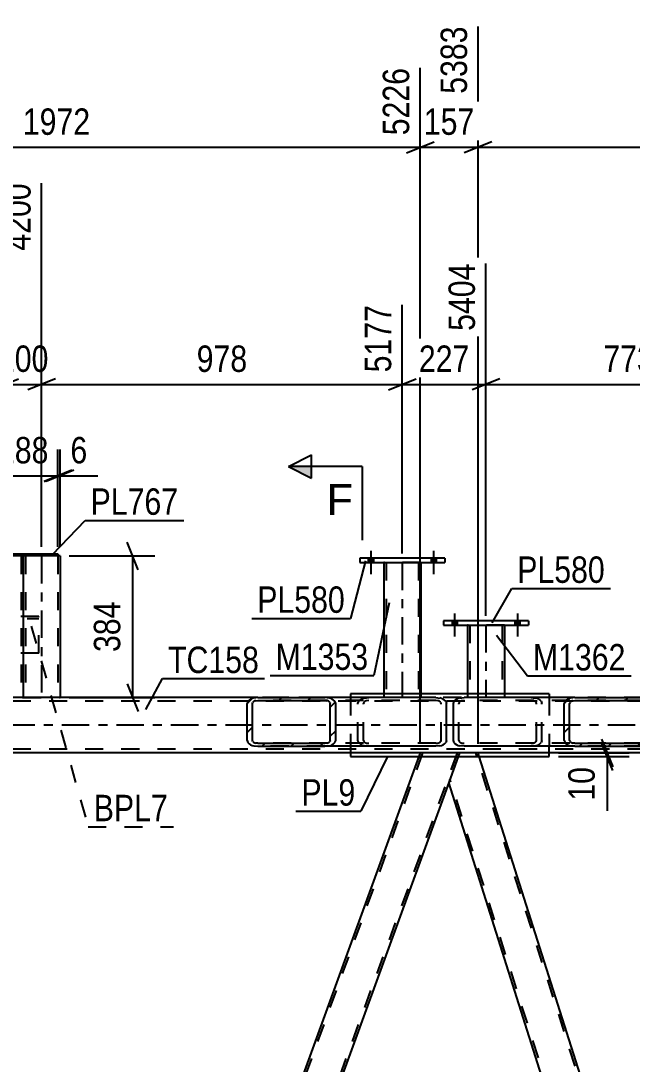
# Model space of a CAD drawing. Header units: millimetres. Extents: x -851 to 338, y -786 to 55.
# Drawn here: x -621 to -554.7, y -227.5 to -114.4 of the extents above; entities that cross this region are included whole.
import ezdxf

# ---------------------------------------------------------------- set-up
doc = ezdxf.new("R2010")
doc.units = ezdxf.units.MM
doc.linetypes.add('DXK_LINE_DOT2', pattern=[3.9198, 1.9599, -1.9599])
doc.linetypes.add('DXK_LINE_DOT3', pattern=[5.9187, 2.979, -0.9799, 0.9799, -0.9799])
doc.styles.add('Arial', font='ARIAL.TTF', dxfattribs={"height": 0.2})
doc.styles.add('Arial Narrow', font='ARIALN.TTF', dxfattribs={"height": 0.2})

# ---------------------------------------------------------------- blocks, each defined once
blk = doc.blocks.new('Part-232933133-59715 - 7182')
at = {"color": 2, "linetype": 'Continuous'}
for p, q in [((-584.23, -172.65), (-584.23, -173.13)), ((-575.03, -172.65), (-584.23, -172.65)), ((-575.03, -172.65), (-575.03, -173.13)), ((-584.23, -173.13), (-575.03, -173.13))]:
    blk.add_line(p, q, dxfattribs=at)
blk = doc.blocks.new('Part-232933133-59714 - 7182')
at = {"color": 2, "linetype": 'Continuous'}
for p, q in [((-581.63, -173.13), (-581.63, -187.37)), ((-577.63, -173.13), (-577.63, -187.37))]:
    blk.add_line(p, q, dxfattribs=at)
at = {"color": 7, "linetype": 'DXK_LINE_DOT2'}
for p, q in [((-577.63, -173.13), (-581.63, -173.13)), ((-581.39, -173.13), (-581.39, -187.77)), ((-577.87, -173.13), (-577.87, -187.77)), ((-581.63, -187.37), (-581.63, -187.77)), ((-577.63, -187.77), (-581.63, -187.77)), ((-577.63, -187.37), (-577.63, -187.77))]:
    blk.add_line(p, q, dxfattribs=at)
at = {"color": 7, "linetype": 'DXK_LINE_DOT3'}
blk.add_line((-579.63, -173.13), (-579.63, -187.77), dxfattribs=at)
blk = doc.blocks.new('Part-232933133-59761 - 7182')
at = {"color": 7, "linetype": 'DXK_LINE_DOT2'}
for p, q in [((-619.03, -178.97), (-624.23, -178.97)), ((-624.23, -182.97), (-624.23, -178.97)), ((-624.23, -179.21), (-619.03, -179.21)), ((-619.03, -182.97), (-619.03, -178.97)), ((-619.03, -182.97), (-624.23, -182.97))]:
    blk.add_line(p, q, dxfattribs=at)
blk = doc.blocks.new('Part-232933133-7332 - 7182')
at = {"color": 2, "linetype": 'Continuous'}
for p, q in [((-585.23, -187.37), (-585.23, -187.77)), ((-563.69, -187.37), (-585.23, -187.37)), ((-563.69, -187.37), (-563.69, -187.77)), ((-585.23, -193.05), (-585.23, -194.17)), ((-563.69, -194.17), (-563.69, -193.05)), ((-585.23, -194.17), (-563.69, -194.17))]:
    blk.add_line(p, q, dxfattribs=at)
at = {"color": 7, "linetype": 'DXK_LINE_DOT2'}
for p, q in [((-585.23, -187.77), (-585.23, -193.05)), ((-563.69, -187.77), (-563.69, -193.05))]:
    blk.add_line(p, q, dxfattribs=at)
blk = doc.blocks.new('Part-232933133-7349 - 7182')
at = {"linetype": 'Continuous'}
h = blk.add_hatch(dxfattribs=at)
h.set_pattern_fill('', scale=0.7, style=0, pattern_type=0)
h.set_pattern_definition([(45, (-562.0643, -188.4086), (-1.57154, 1.57154), [])])
h.paths.add_polyline_path([(-561.98, -188.16), (-562.06, -188.41), (-562.06, -192.41), (-561.98, -192.65), (-561.72, -192.86), (-561.35, -193), (-560.9, -193.05), (-553.62, -193.05), (-553.18, -193), (-552.8, -192.86), (-552.55, -192.65), (-552.46, -192.41), (-552.46, -188.41), (-552.55, -188.16), (-552.8, -187.96), (-553.18, -187.82), (-553.62, -187.77), (-560.9, -187.77), (-561.35, -187.82), (-561.72, -187.96)])
h.paths.add_polyline_path([(-561.12, -188.11), (-560.9, -188.09), (-553.62, -188.09), (-553.4, -188.11), (-553.21, -188.18), (-553.08, -188.29), (-553.04, -188.41), (-553.04, -192.41), (-553.08, -192.53), (-553.21, -192.63), (-553.4, -192.7), (-553.62, -192.73), (-560.9, -192.73), (-561.12, -192.7), (-561.31, -192.63), (-561.44, -192.53), (-561.48, -192.41), (-561.48, -188.41), (-561.44, -188.29), (-561.31, -188.18)])
at = {"color": 2, "linetype": 'Continuous'}
for p, q in [((-573.38, -187.82), (-572.93, -187.77)), ((-560.9, -187.77), (-572.93, -187.77)), ((-560.9, -187.77), (-561.35, -187.82)), ((-560.9, -187.77), (-553.62, -187.77)), ((-553.18, -187.82), (-553.62, -187.77)), ((-574.09, -188.41), (-574.01, -188.16)), ((-574.09, -192.41), (-574.09, -188.41)), ((-561.98, -188.16), (-562.06, -188.41)), ((-562.06, -192.41), (-562.06, -188.41)), ((-561.48, -188.41), (-561.44, -188.29)), ((-561.48, -192.41), (-561.48, -188.41)), ((-561.12, -188.11), (-560.9, -188.09)), ((-560.9, -188.09), (-553.62, -188.09)), ((-553.62, -188.09), (-553.4, -188.11)), ((-553.08, -188.29), (-553.04, -188.41)), ((-553.04, -192.41), (-553.04, -188.41)), ((-552.46, -188.41), (-552.55, -188.16)), ((-552.46, -192.41), (-552.46, -188.41)), ((-574.01, -192.65), (-574.09, -192.41)), ((-572.93, -193.05), (-573.38, -193)), ((-560.9, -193.05), (-572.93, -193.05)), ((-562.06, -192.41), (-561.98, -192.65)), ((-561.44, -192.53), (-561.48, -192.41)), ((-561.35, -193), (-560.9, -193.05)), ((-560.9, -192.73), (-561.12, -192.7)), ((-560.9, -192.73), (-553.62, -192.73)), ((-560.9, -193.05), (-553.62, -193.05)), ((-553.4, -192.7), (-553.62, -192.73)), ((-553.62, -193.05), (-553.18, -193)), ((-553.04, -192.41), (-553.08, -192.53)), ((-552.55, -192.65), (-552.46, -192.41))]:
    blk.add_line(p, q, dxfattribs=at)
at = {"color": 7, "linetype": 'DXK_LINE_DOT2'}
for p, q in [((-565.65, -187.77), (-565.21, -187.82)), ((-553.62, -187.77), (-560.9, -187.77)), ((-573.47, -188.29), (-573.51, -188.41)), ((-573.51, -192.41), (-573.51, -188.41)), ((-572.93, -188.09), (-573.15, -188.11)), ((-553.62, -188.09), (-572.93, -188.09)), ((-565.43, -188.11), (-565.65, -188.09)), ((-565.07, -188.41), (-565.11, -188.29)), ((-565.07, -192.41), (-565.07, -188.41)), ((-564.58, -188.16), (-564.49, -188.41)), ((-564.49, -192.41), (-564.49, -188.41)), ((-573.51, -192.41), (-573.47, -192.53)), ((-573.15, -192.7), (-572.93, -192.73)), ((-553.62, -192.73), (-572.93, -192.73)), ((-565.65, -192.73), (-565.43, -192.7)), ((-565.21, -193), (-565.65, -193.05)), ((-565.11, -192.53), (-565.07, -192.41)), ((-564.49, -192.41), (-564.58, -192.65)), ((-553.62, -193.05), (-560.9, -193.05))]:
    blk.add_line(p, q, dxfattribs=at)
at = {"color": 2, "linetype": 'Continuous'}
for centre, radius, start, end in [((-573.2, -188.89), 1.09, 99.5181, 138.0637), ((-561.17, -188.89), 1.09, 99.5181, 138.0637), ((-561.03, -188.65), 0.545, 99.5181, 138.0637), ((-553.49, -188.65), 0.545, 41.9361, 80.4817), ((-553.36, -188.89), 1.09, 41.9361, 80.4817), ((-573.2, -191.93), 1.09, 221.9361, 260.4817), ((-561.17, -191.93), 1.09, 221.9361, 260.4817), ((-561.03, -192.17), 0.545, 221.9361, 260.4817), ((-553.49, -192.17), 0.545, 279.5181, 318.0637), ((-553.36, -191.93), 1.09, 279.5181, 318.0637)]:
    blk.add_arc(centre, radius, start, end, dxfattribs=at)
at = {"color": 7, "linetype": 'DXK_LINE_DOT2'}
for centre, radius, start, end in [((-573.06, -188.65), 0.545, 99.5181, 138.0637), ((-565.52, -188.65), 0.545, 41.9361, 80.4817), ((-565.39, -188.89), 1.09, 41.9361, 80.4817), ((-573.06, -192.17), 0.545, 221.9361, 260.4817), ((-565.52, -192.17), 0.545, 279.5181, 318.0637), ((-565.39, -191.93), 1.09, 279.5181, 318.0637)]:
    blk.add_arc(centre, radius, start, end, dxfattribs=at)
blk = doc.blocks.new('Part-232933133-7376 - 7182')
at = {"color": 2, "linetype": 'Continuous'}
for p, q in [((-595.3, -187.77), (-638.75, -187.77)), ((-585.23, -193.77), (-648.82, -193.77)), ((-500.1, -193.77), (-563.69, -193.77))]:
    blk.add_line(p, q, dxfattribs=at)
at = {"color": 7, "linetype": 'DXK_LINE_DOT2'}
for p, q in [((-553.62, -187.77), (-595.3, -187.77)), ((-86.8, -188.17), (-786.71, -188.17)), ((-86.8, -193.37), (-786.71, -193.37)), ((-87.4, -193.77), (-670.37, -193.77)), ((-563.69, -193.77), (-585.23, -193.77))]:
    blk.add_line(p, q, dxfattribs=at)
at = {"color": 7, "linetype": 'DXK_LINE_DOT3'}
blk.add_line((-86.8, -190.77), (-786.71, -190.77), dxfattribs=at)
blk = doc.blocks.new('Part-232933133-7413 - 7182')
at = {"color": 7, "linetype": 'DXK_LINE_DOT2'}
for p, q in [((-577.42, -193.77), (-620.74, -312.77)), ((-573.68, -193.77), (-616.99, -312.77)), ((-577.68, -193.77), (-577.83, -194.17)), ((-573.42, -193.77), (-577.68, -193.77)), ((-573.42, -193.77), (-574.59, -196.97))]:
    blk.add_line(p, q, dxfattribs=at)
at = {"color": 2, "linetype": 'Continuous'}
for p, q in [((-577.83, -194.17), (-619.83, -309.56)), ((-574.59, -196.97), (-616.59, -312.37))]:
    blk.add_line(p, q, dxfattribs=at)
blk = doc.blocks.new('Bolt-232933133-59787 - 7182')
at = {"linetype": 'Continuous'}
for points in [[(-582.75, -172.65), (-583.31, -172.65), (-583.31, -173.13), (-582.75, -173.13)], [(-582.75, -172.65), (-583.31, -172.65), (-583.31, -173.13), (-582.75, -173.13)], [(-575.95, -172.65), (-576.51, -172.65), (-576.51, -173.13), (-575.95, -173.13)], [(-575.95, -172.65), (-576.51, -172.65), (-576.51, -173.13), (-575.95, -173.13)]]:
    blk.add_hatch(color=1, dxfattribs=at).paths.add_polyline_path(points)
at = {"color": 1, "linetype": 'Continuous'}
for p, q in [((-583.03, -171.85), (-583.03, -174.37)), ((-583.03, -171.85), (-583.03, -174.37)), ((-576.23, -171.85), (-576.23, -174.37)), ((-576.23, -171.85), (-576.23, -174.37)), ((-583.31, -172.65), (-583.31, -173.13)), ((-583.31, -172.65), (-583.31, -173.13)), ((-582.75, -172.65), (-582.75, -173.13)), ((-582.75, -172.65), (-582.75, -173.13)), ((-576.51, -172.65), (-576.51, -173.13)), ((-576.51, -172.65), (-576.51, -173.13)), ((-575.95, -172.65), (-575.95, -173.13)), ((-575.95, -172.65), (-575.95, -173.13))]:
    blk.add_line(p, q, dxfattribs=at)
blk = doc.blocks.new('Part-232933133-7453 - 7182')
at = {"color": 2, "linetype": 'Continuous'}
for p, q in [((-573.57, -194.17), (-574.59, -196.97)), ((-534.69, -309.56), (-571.28, -194.17)), ((-538, -312.37), (-574.59, -196.97))]:
    blk.add_line(p, q, dxfattribs=at)
at = {"color": 7, "linetype": 'DXK_LINE_DOT2'}
for p, q in [((-573.42, -193.77), (-573.57, -194.17)), ((-571.41, -193.77), (-573.42, -193.77)), ((-534.83, -309.93), (-571.66, -193.77)), ((-571.28, -194.17), (-571.41, -193.77)), ((-537.62, -312.77), (-574.46, -196.6))]:
    blk.add_line(p, q, dxfattribs=at)
blk = doc.blocks.new('Part-232933133-7489 - 7182')
at = {"linetype": 'Continuous'}
h = blk.add_hatch(dxfattribs=at)
h.set_pattern_fill('', scale=0.7, style=0, pattern_type=0)
h.set_pattern_definition([(45, (-596.4622, -188.4087), (-1.57154, 1.57154), [])])
h.paths.add_polyline_path([(-596.37, -188.16), (-596.46, -188.41), (-596.46, -192.41), (-596.37, -192.65), (-596.12, -192.86), (-595.74, -193), (-595.3, -193.05), (-588.02, -193.05), (-587.57, -193), (-587.2, -192.86), (-586.94, -192.65), (-586.85, -192.41), (-586.85, -188.41), (-586.94, -188.16), (-587.2, -187.96), (-587.57, -187.82), (-588.02, -187.77), (-595.3, -187.77), (-595.74, -187.82), (-596.12, -187.96)])
h.paths.add_polyline_path([(-595.52, -188.11), (-595.3, -188.09), (-588.02, -188.09), (-587.8, -188.11), (-587.61, -188.18), (-587.48, -188.29), (-587.44, -188.41), (-587.44, -192.41), (-587.48, -192.53), (-587.61, -192.64), (-587.8, -192.7), (-588.02, -192.73), (-595.3, -192.73), (-595.52, -192.7), (-595.71, -192.64), (-595.84, -192.53), (-595.88, -192.41), (-595.88, -188.41), (-595.84, -188.29), (-595.71, -188.18)])
at = {"color": 2, "linetype": 'Continuous'}
for p, q in [((-595.3, -187.77), (-595.74, -187.82)), ((-595.3, -187.77), (-588.02, -187.77)), ((-575.99, -187.77), (-588.02, -187.77)), ((-587.57, -187.82), (-588.02, -187.77)), ((-575.99, -187.77), (-575.54, -187.82)), ((-596.37, -188.16), (-596.46, -188.41)), ((-596.46, -192.41), (-596.46, -188.41)), ((-595.88, -188.41), (-595.84, -188.29)), ((-595.88, -192.41), (-595.88, -188.41)), ((-595.52, -188.11), (-595.3, -188.09)), ((-595.3, -188.09), (-588.02, -188.09)), ((-588.02, -188.09), (-587.8, -188.11)), ((-587.48, -188.29), (-587.44, -188.41)), ((-587.44, -192.41), (-587.44, -188.41)), ((-586.85, -188.41), (-586.94, -188.16)), ((-586.85, -192.41), (-586.85, -188.41)), ((-574.91, -188.16), (-574.82, -188.41)), ((-574.82, -192.41), (-574.82, -188.41)), ((-596.46, -192.41), (-596.37, -192.65)), ((-595.84, -192.53), (-595.88, -192.41)), ((-595.74, -193), (-595.3, -193.05)), ((-595.3, -192.73), (-595.52, -192.7)), ((-595.3, -192.73), (-588.02, -192.73)), ((-595.3, -193.05), (-588.02, -193.05)), ((-587.8, -192.7), (-588.02, -192.73)), ((-588.02, -193.05), (-587.57, -193)), ((-575.99, -193.05), (-588.02, -193.05)), ((-587.44, -192.41), (-587.48, -192.53)), ((-586.94, -192.65), (-586.85, -192.41)), ((-575.54, -193), (-575.99, -193.05)), ((-574.82, -192.41), (-574.91, -192.65))]:
    blk.add_line(p, q, dxfattribs=at)
at = {"color": 7, "linetype": 'DXK_LINE_DOT2'}
for p, q in [((-588.02, -187.77), (-595.3, -187.77)), ((-583.71, -187.82), (-583.27, -187.77)), ((-575.99, -188.09), (-595.3, -188.09)), ((-584.43, -188.41), (-584.34, -188.16)), ((-584.43, -192.41), (-584.43, -188.41)), ((-583.81, -188.29), (-583.85, -188.41)), ((-583.85, -192.41), (-583.85, -188.41)), ((-583.27, -188.09), (-583.49, -188.11)), ((-575.77, -188.11), (-575.99, -188.09)), ((-575.41, -188.41), (-575.45, -188.29)), ((-575.41, -192.41), (-575.41, -188.41)), ((-575.99, -192.73), (-595.3, -192.73)), ((-588.02, -193.05), (-595.3, -193.05)), ((-584.34, -192.65), (-584.43, -192.41)), ((-583.85, -192.41), (-583.81, -192.53)), ((-583.27, -193.05), (-583.71, -193)), ((-583.49, -192.7), (-583.27, -192.73)), ((-575.99, -192.73), (-575.77, -192.7)), ((-575.45, -192.53), (-575.41, -192.41))]:
    blk.add_line(p, q, dxfattribs=at)
at = {"color": 2, "linetype": 'Continuous'}
for centre, radius, start, end in [((-595.56, -188.89), 1.09, 99.5181, 138.0637), ((-595.43, -188.65), 0.545, 99.5181, 138.0637), ((-587.89, -188.65), 0.545, 41.9361, 80.4817), ((-587.75, -188.89), 1.09, 41.9361, 80.4817), ((-575.72, -188.89), 1.09, 41.9361, 80.4817), ((-595.56, -191.93), 1.09, 221.9361, 260.4817), ((-595.43, -192.17), 0.545, 221.9361, 260.4817), ((-587.89, -192.17), 0.545, 279.5181, 318.0637), ((-587.75, -191.93), 1.09, 279.5181, 318.0637), ((-575.72, -191.93), 1.09, 279.5181, 318.0637)]:
    blk.add_arc(centre, radius, start, end, dxfattribs=at)
at = {"color": 7, "linetype": 'DXK_LINE_DOT2'}
for centre, radius, start, end in [((-583.53, -188.89), 1.09, 99.5181, 138.0637), ((-583.4, -188.65), 0.545, 99.5181, 138.0637), ((-575.86, -188.65), 0.545, 41.9361, 80.4817), ((-583.53, -191.93), 1.09, 221.9361, 260.4817), ((-583.4, -192.17), 0.545, 221.9361, 260.4817), ((-575.86, -192.17), 0.545, 279.5181, 318.0637)]:
    blk.add_arc(centre, radius, start, end, dxfattribs=at)
blk = doc.blocks.new('Part-232933133-59718 - 7182')
at = {"color": 2, "linetype": 'Continuous'}
for p, q in [((-620.73, -172.41), (-620.73, -187.77)), ((-616.73, -172.41), (-620.66, -172.41)), ((-616.73, -172.41), (-616.73, -187.77))]:
    blk.add_line(p, q, dxfattribs=at)
at = {"color": 7, "linetype": 'DXK_LINE_DOT2'}
for p, q in [((-620.66, -172.41), (-620.73, -172.41)), ((-620.49, -172.41), (-620.49, -187.77)), ((-620.49, -172.41), (-620.47, -172.41)), ((-616.97, -172.41), (-616.97, -187.77)), ((-620.73, -187.77), (-620.73, -187.77)), ((-620.73, -187.77), (-616.73, -187.77)), ((-616.73, -187.77), (-616.73, -187.77)), ((-616.73, -187.77), (-616.73, -187.77))]:
    blk.add_line(p, q, dxfattribs=at)
at = {"color": 7, "linetype": 'DXK_LINE_DOT3'}
blk.add_line((-618.73, -172.41), (-618.73, -187.77), dxfattribs=at)
blk = doc.blocks.new('Part-232933133-59749 - 7182')
at = {"color": 2, "linetype": 'Continuous'}
for p, q in [((-572.55, -179.92), (-572.55, -187.37)), ((-568.55, -179.92), (-568.55, -187.37))]:
    blk.add_line(p, q, dxfattribs=at)
at = {"color": 7, "linetype": 'DXK_LINE_DOT2'}
for p, q in [((-568.55, -179.92), (-572.55, -179.92)), ((-572.31, -179.92), (-572.31, -187.77)), ((-568.79, -179.92), (-568.79, -187.77)), ((-572.55, -187.37), (-572.55, -187.77)), ((-568.55, -187.77), (-572.55, -187.77)), ((-568.55, -187.37), (-568.55, -187.77))]:
    blk.add_line(p, q, dxfattribs=at)
at = {"color": 7, "linetype": 'DXK_LINE_DOT3'}
blk.add_line((-570.55, -179.92), (-570.55, -187.77), dxfattribs=at)
blk = doc.blocks.new('Part-232933133-59750 - 7182')
at = {"color": 2, "linetype": 'Continuous'}
for p, q in [((-575.15, -179.44), (-575.15, -179.92)), ((-565.95, -179.44), (-575.15, -179.44)), ((-565.95, -179.44), (-565.95, -179.92)), ((-575.15, -179.92), (-565.95, -179.92))]:
    blk.add_line(p, q, dxfattribs=at)
blk = doc.blocks.new('Part-232933133-59751 - 7182')
at = {"color": 2, "linetype": 'Continuous'}
for p, q in [((-620.81, -172.41), (-624.73, -172.41)), ((-624.73, -187.77), (-624.73, -172.41)), ((-620.73, -172.41), (-620.73, -187.77))]:
    blk.add_line(p, q, dxfattribs=at)
at = {"color": 7, "linetype": 'DXK_LINE_DOT2'}
for p, q in [((-624.49, -172.41), (-624.49, -187.77)), ((-624.49, -172.41), (-624.47, -172.41)), ((-620.97, -172.41), (-620.97, -187.77)), ((-620.77, -172.41), (-620.81, -172.41)), ((-620.77, -172.41), (-620.81, -172.41)), ((-620.73, -172.41), (-620.77, -172.41)), ((-620.77, -172.41), (-620.73, -172.41)), ((-624.73, -187.77), (-624.73, -187.77)), ((-624.73, -187.77), (-620.73, -187.77)), ((-620.73, -187.77), (-620.73, -187.77)), ((-620.73, -187.77), (-620.73, -187.77))]:
    blk.add_line(p, q, dxfattribs=at)
at = {"color": 7, "linetype": 'DXK_LINE_DOT3'}
blk.add_line((-622.73, -172.41), (-622.73, -187.77), dxfattribs=at)
blk = doc.blocks.new('Part-232933133-59760 - 7182')
at = {"color": 2, "linetype": 'Continuous'}
for p, q in [((-624.49, -172.41), (-624.49, -172.17)), ((-624.49, -172.17), (-616.97, -172.17)), ((-620.66, -172.41), (-620.81, -172.41)), ((-616.97, -172.17), (-616.97, -172.41))]:
    blk.add_line(p, q, dxfattribs=at)
at = {"color": 7, "linetype": 'DXK_LINE_DOT2'}
for p, q in [((-620.81, -172.41), (-624.49, -172.41)), ((-616.97, -172.41), (-620.66, -172.41))]:
    blk.add_line(p, q, dxfattribs=at)
blk = doc.blocks.new('Bolt-232933133-59802 - 7182')
at = {"linetype": 'Continuous'}
for points in [[(-573.67, -179.44), (-574.23, -179.44), (-574.23, -179.92), (-573.67, -179.92)], [(-573.67, -179.44), (-574.23, -179.44), (-574.23, -179.92), (-573.67, -179.92)], [(-566.87, -179.44), (-567.43, -179.44), (-567.43, -179.92), (-566.87, -179.92)], [(-566.87, -179.44), (-567.43, -179.44), (-567.43, -179.92), (-566.87, -179.92)]]:
    blk.add_hatch(color=1, dxfattribs=at).paths.add_polyline_path(points)
at = {"color": 1, "linetype": 'Continuous'}
for p, q in [((-573.95, -178.64), (-573.95, -181.16)), ((-573.95, -178.64), (-573.95, -181.16)), ((-567.15, -178.64), (-567.15, -181.16)), ((-567.15, -178.64), (-567.15, -181.16)), ((-574.23, -179.44), (-574.23, -179.92)), ((-574.23, -179.44), (-574.23, -179.92)), ((-573.67, -179.44), (-573.67, -179.92)), ((-573.67, -179.44), (-573.67, -179.92)), ((-567.43, -179.44), (-567.43, -179.92)), ((-567.43, -179.44), (-567.43, -179.92)), ((-566.87, -179.44), (-566.87, -179.92)), ((-566.87, -179.44), (-566.87, -179.92))]:
    blk.add_line(p, q, dxfattribs=at)
blk = doc.blocks.new('StraightDimension-232933133-52909 - 7182')
at = {"color": 7, "linetype": 'Continuous'}
for p, q in [((-571.41, -192.77), (-571.41, -114.98)), ((-492.55, -192.77), (-492.55, -119.48)), ((-569.91, -127.49), (-572.91, -128.69)), ((-494.05, -128.69), (-491.05, -127.49)), ((-571.41, -128.09), (-492.55, -128.09))]:
    blk.add_line(p, q, dxfattribs=at)
at = {"color": 0}
blk.add_wipeout([(-527.72, -127.34), (-527.72, -123.14), (-536.23, -123.14), (-536.23, -127.34)], dxfattribs=at)
at = {"color": 3, "style": 'Arial Narrow'}
blk.add_text('1972', height=2.863, dxfattribs=at).set_placement((-535.63, -126.74))
at = {"color": 0, "linetype": 'Continuous'}
blk.add_wipeout([(-493.15, -118.88), (-497.35, -118.88), (-497.35, -127.39), (-493.15, -127.39)], dxfattribs=at)
at = {"color": 3, "linetype": 'Continuous', "style": 'Arial Narrow'}
blk.add_text('7354', height=2.863, rotation=90.0002, dxfattribs=at).set_placement((-493.75, -126.79))
blk = doc.blocks.new('StraightDimension-232933133-52910 - 7182')
at = {"color": 7, "linetype": 'Continuous'}
for p, q in [((-571.41, -192.77), (-571.41, -114.98)), ((-577.68, -192.77), (-577.68, -119.48)), ((-579.18, -128.69), (-576.18, -127.49)), ((-569.91, -127.49), (-572.91, -128.69)), ((-577.68, -128.09), (-571.41, -128.09))]:
    blk.add_line(p, q, dxfattribs=at)
at = {"color": 0}
blk.add_wipeout([(-571.2, -127.34), (-571.2, -123.14), (-577.89, -123.14), (-577.89, -127.34)], dxfattribs=at)
at = {"color": 3, "style": 'Arial Narrow'}
blk.add_text('157', height=2.863, dxfattribs=at).set_placement((-577.29, -126.74))
at = {"color": 0, "linetype": 'Continuous'}
blk.add_wipeout([(-572.01, -114.38), (-576.21, -114.38), (-576.21, -122.89), (-572.01, -122.89)], dxfattribs=at)
at = {"color": 3, "linetype": 'Continuous', "style": 'Arial Narrow'}
blk.add_text('5383', height=2.863, rotation=90.0002, dxfattribs=at).set_placement((-572.61, -122.29))
blk = doc.blocks.new('StraightDimension-232933133-70879 - 7182')
at = {"color": 7, "linetype": 'Continuous'}
for p, q in [((-618.73, -171.41), (-618.73, -131.98)), ((-622.73, -171.41), (-622.73, -140.68)), ((-624.23, -154.4), (-621.23, -153.2)), ((-622.73, -153.8), (-618.73, -153.8)), ((-617.23, -153.2), (-620.23, -154.4))]:
    blk.add_line(p, q, dxfattribs=at)
at = {"color": 0, "linetype": 'Continuous'}
blk.add_wipeout([(-619.33, -131.38), (-623.53, -131.38), (-623.53, -139.9), (-619.33, -139.9)], dxfattribs=at)
at = {"color": 3, "linetype": 'Continuous', "style": 'Arial Narrow'}
blk.add_text('4200', height=2.863, rotation=90.0002, dxfattribs=at).set_placement((-619.93, -139.3))
at = {"color": 0}
blk.add_wipeout([(-617.39, -153.05), (-617.39, -148.85), (-624.07, -148.85), (-624.07, -153.05)], dxfattribs=at)
at = {"color": 3, "style": 'Arial Narrow'}
blk.add_text('100', height=2.863, dxfattribs=at).set_placement((-623.47, -152.45))
blk = doc.blocks.new('StraightDimension-232933133-70876 - 7182')
at = {"color": 7, "linetype": 'Continuous'}
for p, q in [((-570.55, -178.92), (-570.55, -140.68)), ((-539.63, -171.65), (-539.63, -145.18)), ((-569.05, -153.2), (-572.05, -154.4)), ((-570.55, -153.8), (-539.63, -153.8)), ((-541.13, -154.4), (-538.13, -153.2))]:
    blk.add_line(p, q, dxfattribs=at)
at = {"color": 0}
blk.add_wipeout([(-551.75, -153.05), (-551.75, -148.85), (-558.43, -148.85), (-558.43, -153.05)], dxfattribs=at)
at = {"color": 3, "style": 'Arial Narrow'}
blk.add_text('773', height=2.863, dxfattribs=at).set_placement((-557.83, -152.45))
at = {"color": 0, "linetype": 'Continuous'}
blk.add_wipeout([(-540.23, -144.58), (-544.43, -144.58), (-544.43, -153.1), (-540.23, -153.1)], dxfattribs=at)
at = {"color": 3, "linetype": 'Continuous', "style": 'Arial Narrow'}
blk.add_text('6177', height=2.863, rotation=90.0002, dxfattribs=at).set_placement((-540.83, -152.5))
blk = doc.blocks.new('StraightDimension-232933133-52911 - 7182')
at = {"color": 7, "linetype": 'Continuous'}
for p, q in [((-656.54, -192.77), (-656.54, -114.98)), ((-577.68, -192.77), (-577.68, -119.48)), ((-655.04, -127.49), (-658.04, -128.69)), ((-579.18, -128.69), (-576.18, -127.49)), ((-656.54, -128.09), (-577.68, -128.09))]:
    blk.add_line(p, q, dxfattribs=at)
at = {"color": 0}
blk.add_wipeout([(-612.86, -127.34), (-612.86, -123.14), (-621.37, -123.14), (-621.37, -127.34)], dxfattribs=at)
at = {"color": 3, "style": 'Arial Narrow'}
blk.add_text('1972', height=2.863, dxfattribs=at).set_placement((-620.77, -126.74))
at = {"color": 0, "linetype": 'Continuous'}
blk.add_wipeout([(-578.28, -118.88), (-582.48, -118.88), (-582.48, -127.39), (-578.28, -127.39)], dxfattribs=at)
at = {"color": 3, "linetype": 'Continuous', "style": 'Arial Narrow'}
blk.add_text('5226', height=2.863, rotation=90.0002, dxfattribs=at).set_placement((-578.88, -126.79))
blk = doc.blocks.new('StraightDimension-232933133-71502 - 7182')
at = {"color": 7, "linetype": 'Continuous'}
for p, q in [((-616.97, -171.41), (-616.97, -160.87)), ((-616.73, -171.41), (-616.73, -160.87)), ((-618.47, -164.32), (-615.47, -163.12)), ((-615.23, -163.12), (-618.23, -164.32)), ((-616.97, -163.72), (-616.73, -163.72)), ((-616.73, -163.72), (-612.65, -163.72)), ((-616.73, -163.72), (-612.65, -163.72))]:
    blk.add_line(p, q, dxfattribs=at)
at = {"color": 0}
blk.add_wipeout([(-613.18, -162.97), (-613.18, -158.77), (-616.21, -158.77), (-616.21, -162.97)], dxfattribs=at)
at = {"color": 3, "style": 'Arial Narrow'}
blk.add_text('6', height=2.86, dxfattribs=at).set_placement((-615.61, -162.37))
blk = doc.blocks.new('StraightDimension-232933133-70877 - 7182')
at = {"color": 7, "linetype": 'Continuous'}
for p, q in [((-570.55, -178.92), (-570.55, -140.68)), ((-579.63, -172.13), (-579.63, -145.18)), ((-581.13, -154.4), (-578.13, -153.2)), ((-579.63, -153.8), (-570.55, -153.8)), ((-569.05, -153.2), (-572.05, -154.4))]:
    blk.add_line(p, q, dxfattribs=at)
at = {"color": 0}
blk.add_wipeout([(-571.75, -153.05), (-571.75, -148.85), (-578.43, -148.85), (-578.43, -153.05)], dxfattribs=at)
at = {"color": 3, "style": 'Arial Narrow'}
blk.add_text('227', height=2.863, dxfattribs=at).set_placement((-577.83, -152.45))
at = {"color": 0, "linetype": 'Continuous'}
blk.add_wipeout([(-571.15, -140.08), (-575.35, -140.08), (-575.35, -148.6), (-571.15, -148.6)], dxfattribs=at)
at = {"color": 3, "linetype": 'Continuous', "style": 'Arial Narrow'}
blk.add_text('5404', height=2.863, rotation=90.0002, dxfattribs=at).set_placement((-571.75, -148))
blk = doc.blocks.new('StraightDimension-232933133-71503 - 7182')
at = {"color": 7, "linetype": 'Continuous'}
for p, q in [((-624.49, -171.17), (-624.49, -160.87)), ((-616.97, -171.41), (-616.97, -160.87)), ((-625.99, -164.32), (-622.99, -163.12)), ((-624.49, -163.72), (-616.97, -163.72)), ((-615.47, -163.12), (-618.47, -164.32))]:
    blk.add_line(p, q, dxfattribs=at)
at = {"color": 0}
blk.add_wipeout([(-617.39, -162.97), (-617.39, -158.77), (-624.07, -158.77), (-624.07, -162.97)], dxfattribs=at)
at = {"color": 3, "style": 'Arial Narrow'}
blk.add_text('188', height=2.863, dxfattribs=at).set_placement((-623.47, -162.37))
blk = doc.blocks.new('StraightDimension-232933133-71513 - 7182')
at = {"color": 7, "linetype": 'Continuous'}
for p, q in [((-608.26, -173.91), (-609.46, -170.91)), ((-615.73, -172.41), (-606.46, -172.41)), ((-608.86, -187.77), (-608.86, -172.41)), ((-609.46, -186.27), (-608.26, -189.27)), ((-615.73, -187.77), (-606.46, -187.77))]:
    blk.add_line(p, q, dxfattribs=at)
at = {"color": 0}
blk.add_wipeout([(-609.61, -176.75), (-613.81, -176.75), (-613.81, -183.43), (-609.61, -183.43)], dxfattribs=at)
at = {"color": 3, "style": 'Arial Narrow'}
blk.add_text('384', height=2.863, rotation=90.0002, dxfattribs=at).set_placement((-610.21, -182.83))
blk = doc.blocks.new('StraightDimension-232933133-70878 - 7182')
at = {"color": 7, "linetype": 'Continuous'}
for p, q in [((-618.73, -171.41), (-618.73, -131.98)), ((-579.63, -172.13), (-579.63, -145.18)), ((-617.23, -153.2), (-620.23, -154.4)), ((-618.73, -153.8), (-579.63, -153.8)), ((-581.13, -154.4), (-578.13, -153.2))]:
    blk.add_line(p, q, dxfattribs=at)
at = {"color": 0}
blk.add_wipeout([(-595.84, -153.05), (-595.84, -148.85), (-602.52, -148.85), (-602.52, -153.05)], dxfattribs=at)
at = {"color": 3, "style": 'Arial Narrow'}
blk.add_text('978', height=2.863, dxfattribs=at).set_placement((-601.92, -152.45))
at = {"color": 0, "linetype": 'Continuous'}
blk.add_wipeout([(-580.23, -144.58), (-584.43, -144.58), (-584.43, -153.1), (-580.23, -153.1)], dxfattribs=at)
at = {"color": 3, "linetype": 'Continuous', "style": 'Arial Narrow'}
blk.add_text('5177', height=2.863, rotation=90.0002, dxfattribs=at).set_placement((-580.83, -152.5))
blk = doc.blocks.new('StraightDimension-232933133-71898 - 7182')
at = {"color": 7, "linetype": 'Continuous'}
for p, q in [((-558.01, -192.27), (-556.81, -195.27)), ((-556.81, -195.67), (-558.01, -192.67)), ((-562.69, -193.77), (-555.01, -193.77)), ((-562.69, -194.17), (-555.01, -194.17)), ((-557.41, -194.17), (-557.41, -193.77)), ((-557.41, -194.17), (-557.41, -200.07)), ((-557.41, -194.17), (-557.41, -200.07))]:
    blk.add_line(p, q, dxfattribs=at)
at = {"color": 0}
blk.add_wipeout([(-558.16, -194.69), (-562.36, -194.69), (-562.36, -199.55), (-558.16, -199.55)], dxfattribs=at)
at = {"color": 3, "style": 'Arial Narrow'}
blk.add_text('10', height=2.863, rotation=90.0002, dxfattribs=at).set_placement((-558.76, -198.95))
blk = doc.blocks.new('Mark-232933133-71519 - 7182')
at = {"color": 30, "linetype": 'Continuous'}
for p in [(-583.63, -172.94), (-595.95, -179.18)]:
    blk.add_line(p, (-585.24, -179.18), dxfattribs=at)
at = {"color": 0}
blk.add_wipeout([(-585.84, -178.58), (-585.84, -175.58), (-595.35, -175.58), (-595.35, -178.58)], dxfattribs=at)
blk.add_wipeout([(-585.84, -178.58), (-585.84, -175.58), (-595.35, -175.58), (-595.35, -178.58)], dxfattribs=at)
at = {"color": 3, "style": 'Arial Narrow'}
blk.add_text('PL580', height=2.863, dxfattribs=at).set_placement((-595.35, -178.58))
blk = doc.blocks.new('Mark-232933133-71530 - 7182')
at = {"color": 30, "linetype": 'Continuous'}
for p, q in [((-569.89, -179.65), (-567.76, -175.93)), ((-567.76, -175.93), (-557.05, -175.93))]:
    blk.add_line(p, q, dxfattribs=at)
at = {"color": 0}
blk.add_wipeout([(-557.65, -175.33), (-557.65, -172.33), (-567.16, -172.33), (-567.16, -175.33)], dxfattribs=at)
blk.add_wipeout([(-557.65, -175.33), (-557.65, -172.33), (-567.16, -172.33), (-567.16, -175.33)], dxfattribs=at)
at = {"color": 3, "style": 'Arial Narrow'}
blk.add_text('PL580', height=2.863, dxfattribs=at).set_placement((-567.16, -175.33))
blk = doc.blocks.new('Mark-232933133-7372 - 7182')
at = {"color": 30, "linetype": 'Continuous'}
for p, q in [((-607.45, -189.06), (-605.62, -185.71)), ((-605.62, -185.71), (-594.55, -185.71))]:
    blk.add_line(p, q, dxfattribs=at)
at = {"color": 0}
blk.add_wipeout([(-595.15, -185.11), (-595.15, -182.11), (-605.02, -182.11), (-605.02, -185.11)], dxfattribs=at)
blk.add_wipeout([(-595.15, -185.11), (-595.15, -182.11), (-605.02, -182.11), (-605.02, -185.11)], dxfattribs=at)
at = {"color": 3, "style": 'Arial Narrow'}
blk.add_text('TC158', height=2.863, dxfattribs=at).set_placement((-605.02, -185.11))
blk = doc.blocks.new('SectionMark-232933133-8664 - 7182')
at = {"linetype": 'Continuous'}
blk.add_hatch(color=6, dxfattribs=at).paths.add_polyline_path([(-589.48, -162.71), (-589.48, -163.96), (-591.98, -162.71)])
at = {"color": 6, "linetype": 'Continuous'}
for p, q in [((-591.98, -162.71), (-589.48, -161.46)), ((-589.48, -163.96), (-589.48, -161.46)), ((-583.98, -162.71), (-591.98, -162.71)), ((-591.98, -162.71), (-589.48, -163.96)), ((-583.98, -162.71), (-583.98, -170.71))]:
    blk.add_line(p, q, dxfattribs=at)
at = {"color": 0, "linetype": 'Continuous'}
blk.add_wipeout([(-584.98, -167.96), (-584.98, -164.46), (-587.83, -164.46), (-587.83, -167.96)], dxfattribs=at)
at = {"color": 3, "linetype": 'Continuous', "style": 'Arial'}
blk.add_text('F', height=3.34, dxfattribs=at).set_placement((-587.83, -167.96))
blk = doc.blocks.new('Mark-232933133-71426 - 7182')
at = {"color": 30, "linetype": 'Continuous'}
for p, q in [((-617.56, -172.27), (-614.02, -168.55)), ((-614.02, -168.55), (-603.32, -168.55))]:
    blk.add_line(p, q, dxfattribs=at)
at = {"color": 0}
blk.add_wipeout([(-603.92, -167.95), (-603.92, -164.95), (-613.42, -164.95), (-613.42, -167.95)], dxfattribs=at)
blk.add_wipeout([(-603.92, -167.95), (-603.92, -164.95), (-613.42, -164.95), (-613.42, -167.95)], dxfattribs=at)
at = {"color": 3, "style": 'Arial Narrow'}
blk.add_text('PL767', height=2.863, dxfattribs=at).set_placement((-613.42, -167.95))
blk = doc.blocks.new('Mark-232933133-71527 - 7182')
at = {"color": 30, "linetype": 'Continuous'}
for p, q in [((-569.42, -181.01), (-566.06, -185.43)), ((-566.06, -185.43), (-554.81, -185.43))]:
    blk.add_line(p, q, dxfattribs=at)
at = {"color": 0}
blk.add_wipeout([(-555.41, -184.83), (-555.41, -181.83), (-565.46, -181.83), (-565.46, -184.83)], dxfattribs=at)
blk.add_wipeout([(-555.41, -184.83), (-555.41, -181.83), (-565.46, -181.83), (-565.46, -184.83)], dxfattribs=at)
at = {"color": 3, "style": 'Arial Narrow'}
blk.add_text('M1362', height=2.863, dxfattribs=at).set_placement((-565.46, -184.83))
blk = doc.blocks.new('Mark-232933133-71451 - 7182')
at = {"color": 30, "linetype": 'DXK_LINE_DOT2'}
for p, q in [((-619.86, -180.01), (-613.68, -201.78)), ((-613.68, -201.78), (-604.44, -201.78))]:
    blk.add_line(p, q, dxfattribs=at)
at = {"color": 0}
blk.add_wipeout([(-605.04, -201.18), (-605.04, -198.18), (-613.08, -198.18), (-613.08, -201.18)], dxfattribs=at)
blk.add_wipeout([(-605.04, -201.18), (-605.04, -198.18), (-613.08, -198.18), (-613.08, -201.18)], dxfattribs=at)
at = {"color": 3, "style": 'Arial Narrow'}
blk.add_text('BPL7', height=2.863, dxfattribs=at).set_placement((-613.08, -201.18))
blk = doc.blocks.new('Mark-232933133-71516 - 7182')
at = {"color": 30, "linetype": 'Continuous'}
for p in [(-581.06, -177.51), (-593.96, -185.37)]:
    blk.add_line(p, (-582.71, -185.37), dxfattribs=at)
at = {"color": 0}
blk.add_wipeout([(-583.31, -184.77), (-583.31, -181.77), (-593.36, -181.77), (-593.36, -184.77)], dxfattribs=at)
blk.add_wipeout([(-583.31, -184.77), (-583.31, -181.77), (-593.36, -181.77), (-593.36, -184.77)], dxfattribs=at)
at = {"color": 3, "style": 'Arial Narrow'}
blk.add_text('M1353', height=2.863, dxfattribs=at).set_placement((-593.36, -184.77))
blk = doc.blocks.new('Mark-232933133-71899 - 7182')
at = {"color": 30, "linetype": 'Continuous'}
for p in [(-581.24, -194.17), (-591.16, -200.09)]:
    blk.add_line(p, (-584.11, -200.09), dxfattribs=at)
at = {"color": 0}
blk.add_wipeout([(-584.71, -199.49), (-584.71, -196.49), (-590.56, -196.49), (-590.56, -199.49)], dxfattribs=at)
blk.add_wipeout([(-584.71, -199.49), (-584.71, -196.49), (-590.56, -196.49), (-590.56, -199.49)], dxfattribs=at)
at = {"color": 3, "style": 'Arial Narrow'}
blk.add_text('PL9', height=2.863, dxfattribs=at).set_placement((-590.56, -199.49))

msp = doc.modelspace()

# ---------------------------------------------------------------- block references
for name in ['StraightDimension-232933133-70879 - 7182', 'Bolt-232933133-59787 - 7182', 'Part-232933133-59751 - 7182', 'Part-232933133-59760 - 7182', 'Part-232933133-59718 - 7182', 'Part-232933133-59715 - 7182', 'Part-232933133-59714 - 7182', 'Bolt-232933133-59802 - 7182', 'Part-232933133-59761 - 7182', 'Part-232933133-59750 - 7182', 'Part-232933133-59749 - 7182', 'Part-232933133-7376 - 7182', 'Part-232933133-7489 - 7182', 'Part-232933133-7332 - 7182', 'Part-232933133-7349 - 7182', 'Part-232933133-7413 - 7182', 'Part-232933133-7453 - 7182']:
    msp.add_blockref(name, (0, 0))

# ---------------------------------------------------------------- next in the draw order: block references
msp.add_blockref('StraightDimension-232933133-52909 - 7182', (0, 0))

# ---------------------------------------------------------------- next in the draw order: block references
for name in ['StraightDimension-232933133-52910 - 7182', 'StraightDimension-232933133-71898 - 7182']:
    msp.add_blockref(name, (0, 0))

# ---------------------------------------------------------------- next in the draw order: block references
for name in ['StraightDimension-232933133-52911 - 7182', 'StraightDimension-232933133-70876 - 7182', 'Mark-232933133-71527 - 7182']:
    msp.add_blockref(name, (0, 0))

# ---------------------------------------------------------------- next in the draw order: block references
for name in ['StraightDimension-232933133-70877 - 7182', 'StraightDimension-232933133-71502 - 7182', 'Mark-232933133-71519 - 7182']:
    msp.add_blockref(name, (0, 0))

# ---------------------------------------------------------------- next in the draw order: block references
for name in ['StraightDimension-232933133-71503 - 7182', 'Mark-232933133-71530 - 7182']:
    msp.add_blockref(name, (0, 0))

# ---------------------------------------------------------------- next in the draw order: block references
msp.add_blockref('StraightDimension-232933133-71513 - 7182', (0, 0))

# ---------------------------------------------------------------- next in the draw order: block references
for name in ['StraightDimension-232933133-70878 - 7182', 'Mark-232933133-7372 - 7182']:
    msp.add_blockref(name, (0, 0))

# ---------------------------------------------------------------- next in the draw order: block references
for name in ['SectionMark-232933133-8664 - 7182', 'Mark-232933133-71426 - 7182', 'Mark-232933133-71451 - 7182']:
    msp.add_blockref(name, (0, 0))

# ---------------------------------------------------------------- next in the draw order: block references
for name in ['Mark-232933133-71516 - 7182', 'Mark-232933133-71899 - 7182']:
    msp.add_blockref(name, (0, 0))

doc.saveas('drawing.dxf')
